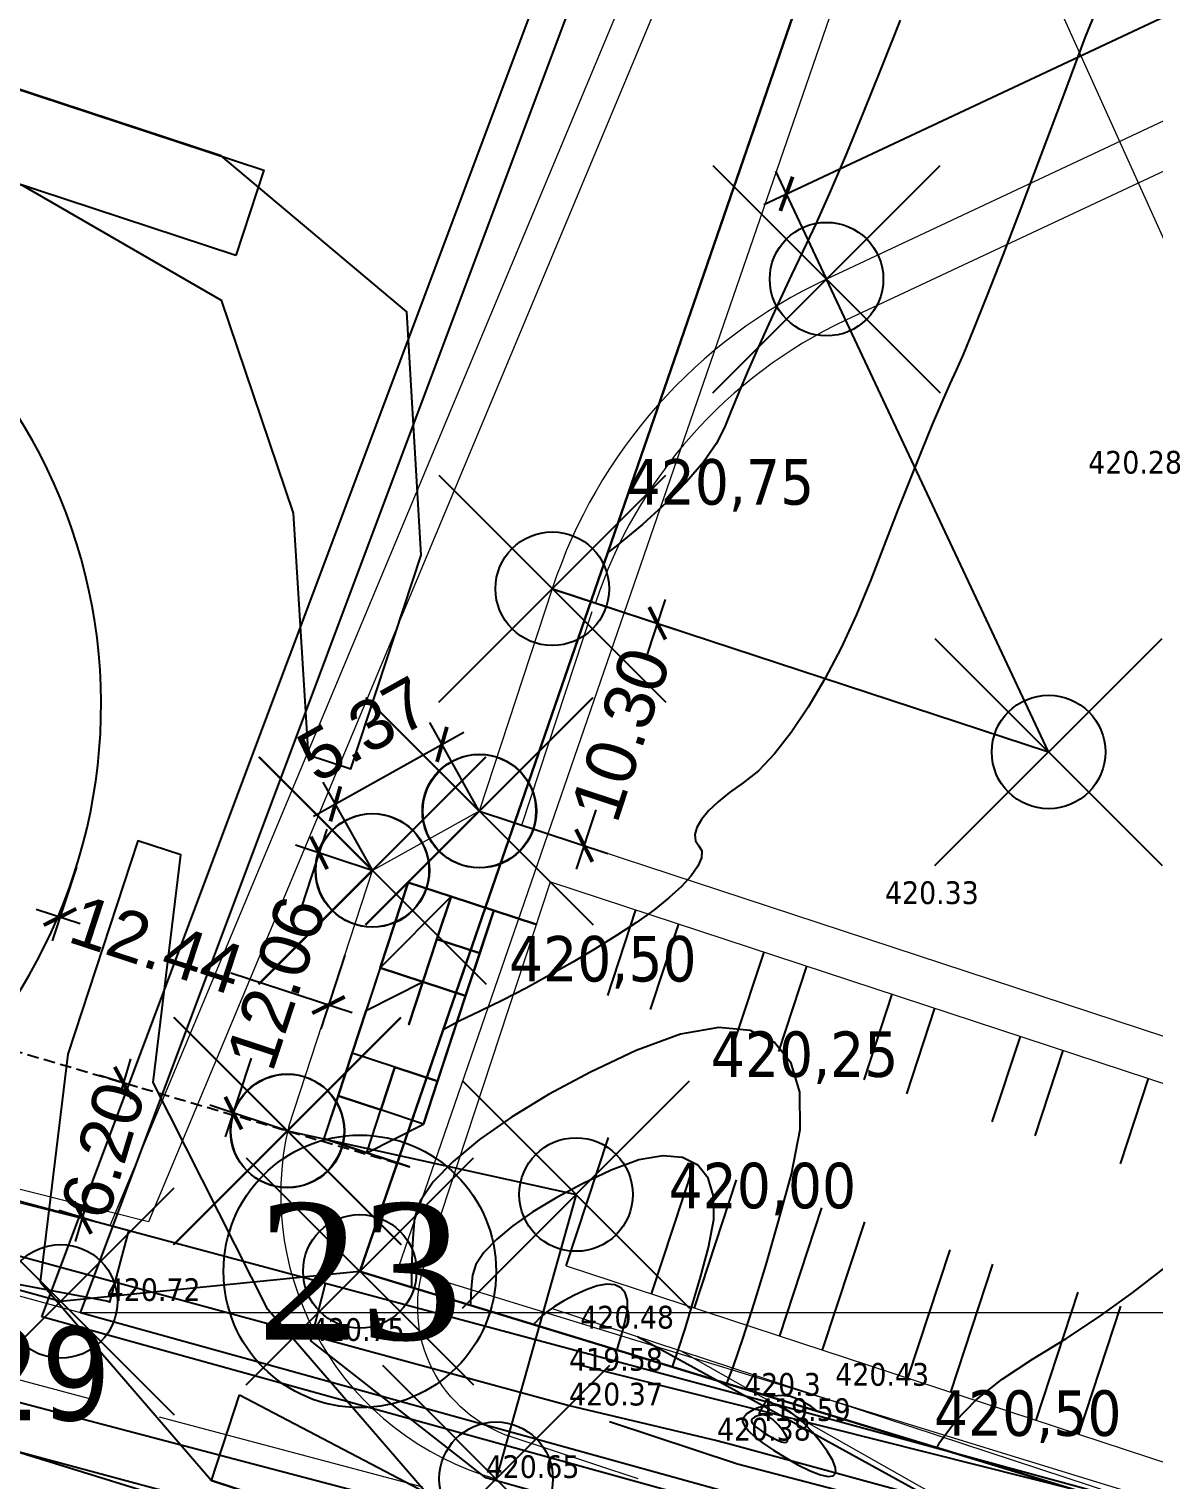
# Model space of a CAD drawing. Header units: metres. Extents: x 2 to 659295185, y -28 to 1124222152.
# Drawn here: x 654520.7 to 654570.3, y 1123222.7 to 1123286.5 of the extents above; entities that cross this region are included whole.
import ezdxf
from ezdxf.enums import TextEntityAlignment as Align

# ---------------------------------------------------------------- set-up
doc = ezdxf.new("R2010")
doc.units = ezdxf.units.M
doc.header["$MEASUREMENT"] = 0
doc.header["$PDMODE"] = 35
doc.header["$PDSIZE"] = 5
doc.linetypes.add('ACAD_ISO02W100', pattern=[15, 12, -3])
doc.linetypes.add('HIDDEN', pattern=[0.375, 0.25, -0.125])
doc.layers.get('0').update_dxf_attribs({"linetype": 'CONTINUOUS'})
doc.layers.add('acera', color=32, linetype='CONTINUOUS', lineweight=20)
for name, color, linetype in [('Acotado', 7, 'CONTINUOUS'), ('Canal de Riego', 5, 'CONTINUOUS'), ('COLUMNA', 9, 'CONTINUOUS'), ('Cota', 3, 'CONTINUOUS'), ('CURVAS', 2, 'CONTINUOUS'), ('CVL_CURV_D', 7, 'CONTINUOUS'), ('CVL_CURV_G', 42, 'CONTINUOUS'), ('Estructura', 1, 'CONTINUOUS'), ('MANZANA', 30, 'CONTINUOUS'), ('Mueble 2', 6, 'CONTINUOUS'), ('PARCELA SL', 1, 'CONTINUOUS'), ('PARED', 7, 'CONTINUOUS'), ('Textura', 8, 'CONTINUOUS'), ('TEXTURA PISO', 251, 'CONTINUOUS'), ('VIA_ACCESO', 7, 'ACAD_ISO02W100'), ('Vialidad', 1, 'CONTINUOUS'), ('Vidrio', 160, 'CONTINUOUS')]:
    doc.layers.add(name, color=color, linetype=linetype)
doc.styles.add('FORMAT', font='swissl.ttf')
doc.styles.get("Standard").update_dxf_attribs({"font": 'tahoma.ttf'})
doc.styles.add('VERT_CUADRO', font='ROMANTIC')
doc.dimstyles.new('1-1000', dxfattribs={"dimtxt": 2.2, "dimasz": 1.13, "dimexe": 1.1, "dimexo": 0.02, "dimgap": 0.022, "dimtad": 0, "dimzin": 1, "dimdsep": 46, "dimtxsty": 'FORMAT', "dimblk": 'ARCHTICK', "dimcen": 0.02, "dimdle": 1.1, "dimazin": 1, "dimtfac": 1, "dimtofl": 0, "dimtmove": 2, "dimatfit": 3, "dimldrblk": 'ARCHTICK', "dimfxl": 1, "dimtolj": 1, "dimtzin": 1, "dimarcsym": 1})

# ---------------------------------------------------------------- blocks, each defined once
blk = doc.blocks.new('VERT_CUADRO')
blk.add_circle((0, 0), 1)
at = {"style": 'VERT_CUADRO'}
blk.add_attdef('PT', text='', height=1, dxfattribs=at).set_placement((0, 0), align=Align.MIDDLE_CENTER)
blk = doc.blocks.new('_ArchTick')
at = {"color": 0, "linetype": 'ByBlock', "const_width": 0.15}
blk.add_lwpolyline([(-0.5, -0.5), (0.5, 0.5)], dxfattribs=at)
blk = doc.blocks.new('*D2439')
at = {"layer": 'Acotado', "color": 0, "lineweight": -2, "transparency": 16777216}
for p, q in [((654601.56, 1123296.995), (654599.338, 1123301.727)), ((654600.801, 1123301.199), (654579.949, 1123291.409)), ((654553.086, 1123278.796), (654573.938, 1123288.586)), ((654555.836, 1123275.527), (654553.614, 1123280.259))]:
    blk.add_line(p, q, dxfattribs=at)
at = {"layer": 'Acotado', "color": 0, "lineweight": -2, "transparency": 16777216, "xscale": 1.13, "yscale": 1.13, "zscale": 1.13}
for p, rotation in [((654599.805, 1123300.732), 25.15097574428369), ((654554.081, 1123279.263), 205.1509757442837)]:
    blk.add_blockref('_ArchTick', p, dxfattribs=dict(at, rotation=rotation))
at = {"layer": 'Acotado', "color": 0, "transparency": 16777216, "insert": (654576.943, 1123289.997), "char_height": 2.2, "attachment_point": 5, "rotation": 25.15098, "style": 'FORMAT'}
blk.add_mtext('\\A1;50.51', dxfattribs=at)
blk = doc.blocks.new('*D2448')
at = {"layer": 'Acotado', "color": 0, "lineweight": -2, "transparency": 16777216}
for p, q in [((654533.848, 1123251.293), (654532.71, 1123247.832)), ((654535.843, 1123249.479), (654532.46, 1123250.592)), ((654529.391, 1123237.745), (654530.529, 1123241.206)), ((654532.102, 1123238.011), (654528.69, 1123239.134))]:
    blk.add_line(p, q, dxfattribs=at)
at = {"layer": 'Acotado', "color": 0, "lineweight": -2, "transparency": 16777216, "xscale": 1.13, "yscale": 1.13, "zscale": 1.13}
for p, rotation in [((654533.505, 1123250.248), 71.78755278314418), ((654529.734, 1123238.79), 251.7875527831442)]:
    blk.add_blockref('_ArchTick', p, dxfattribs=dict(at, rotation=rotation))
at = {"layer": 'Acotado', "color": 0, "transparency": 16777216, "insert": (654531.62, 1123244.519), "char_height": 2.2, "attachment_point": 5, "rotation": 71.78755, "style": 'FORMAT'}
blk.add_mtext('\\A1;12.06', dxfattribs=at)
blk = doc.blocks.new('*D2449')
at = {"layer": 'Acotado', "color": 0, "lineweight": -2, "transparency": 16777216}
for p, q in [((654533.264, 1123251.87), (654539.874, 1123255.561)), ((654540.542, 1123252.109), (654538.377, 1123255.985)), ((654535.852, 1123249.49), (654533.688, 1123253.367))]:
    blk.add_line(p, q, dxfattribs=at)
at = {"layer": 'Acotado', "color": 0, "lineweight": -2, "transparency": 16777216, "xscale": 1.13, "yscale": 1.13, "zscale": 1.13}
for p, rotation in [((654538.914, 1123255.024), 29.17733980897998), ((654534.224, 1123252.406), 209.17733980898)]:
    blk.add_blockref('_ArchTick', p, dxfattribs=dict(at, rotation=rotation))
at = {"layer": 'Acotado', "color": 0, "transparency": 16777216, "insert": (654535.465, 1123255.692), "char_height": 2.2, "attachment_point": 5, "rotation": 29.17734, "style": 'FORMAT'}
blk.add_mtext('\\A1;5.37', dxfattribs=at)
blk = doc.blocks.new('*D2450')
at = {"layer": 'Acotado', "color": 0, "lineweight": -2, "transparency": 16777216}
for p, q in [((654543.79, 1123261.871), (654549.441, 1123260.012)), ((654548.74, 1123261.401), (654547.877, 1123258.776)), ((654540.57, 1123252.085), (654546.221, 1123250.226)), ((654544.833, 1123249.525), (654545.696, 1123252.15))]:
    blk.add_line(p, q, dxfattribs=at)
at = {"layer": 'Acotado', "color": 0, "lineweight": -2, "transparency": 16777216, "xscale": 1.13, "yscale": 1.13, "zscale": 1.13}
for p, rotation in [((654548.396, 1123260.356), 71.78755278651579), ((654545.176, 1123250.569), 251.7875527865158)]:
    blk.add_blockref('_ArchTick', p, dxfattribs=dict(at, rotation=rotation))
at = {"layer": 'Acotado', "color": 0, "transparency": 16777216, "insert": (654546.786, 1123255.463), "char_height": 2.2, "attachment_point": 5, "rotation": 71.78755, "style": 'FORMAT'}
blk.add_mtext('\\A1;10.30', dxfattribs=at)
blk = doc.blocks.new('*D2451')
at = {"layer": 'Acotado', "color": 0, "lineweight": -2, "transparency": 16777216}
for p, q in [((654522.821, 1123249.624), (654521.757, 1123246.38)), ((654521.055, 1123247.768), (654522.994, 1123247.132)), ((654534.641, 1123245.748), (654533.577, 1123242.504)), ((654534.965, 1123243.207), (654529.623, 1123244.958))]:
    blk.add_line(p, q, dxfattribs=at)
at = {"layer": 'Acotado', "color": 0, "lineweight": -2, "transparency": 16777216, "xscale": 1.13, "yscale": 1.13, "zscale": 1.13}
for p, rotation in [((654522.1, 1123247.425), 161.8441797089069), ((654533.92, 1123243.549), 341.8441797089069)]:
    blk.add_blockref('_ArchTick', p, dxfattribs=dict(at, rotation=rotation))
at = {"layer": 'Acotado', "color": 0, "transparency": 16777216, "insert": (654526.36, 1123246.203), "char_height": 2.2, "attachment_point": 5, "rotation": 341.84418, "style": 'FORMAT'}
blk.add_mtext('\\A1;12.44', dxfattribs=at)
blk = doc.blocks.new('*D2435')
at = {"layer": 'Acotado', "color": 0, "lineweight": -2, "transparency": 16777216}
for p, q in [((654525.205, 1123241.174), (654524.788, 1123239.79)), ((654525.517, 1123239.931), (654523.834, 1123240.439)), ((654523.726, 1123233.995), (654522.043, 1123234.503)), ((654522.778, 1123233.132), (654523.196, 1123234.516))]:
    blk.add_line(p, q, dxfattribs=at)
at = {"layer": 'Acotado', "color": 0, "lineweight": -2, "transparency": 16777216, "xscale": 1.13, "yscale": 1.13, "zscale": 1.13}
for p, rotation in [((654524.888, 1123240.121), 73.2071300152406), ((654523.096, 1123234.185), 253.2071300152406)]:
    blk.add_blockref('_ArchTick', p, dxfattribs=dict(at, rotation=rotation))
at = {"layer": 'Acotado', "color": 0, "transparency": 16777216, "insert": (654523.992, 1123237.153), "char_height": 2.2, "attachment_point": 5, "rotation": 73.20713, "style": 'FORMAT'}
blk.add_mtext('\\A1;6.20', dxfattribs=at)

msp = doc.modelspace()

# ---------------------------------------------------------------- linework, layer by layer
at = {"lineweight": 30}
msp.add_lwpolyline([(654948.3512, 1123120.8818), (654737.653, 1123175.6708), (654613.3796, 1123207.9862), (654535.2993, 1123231.8219), (654565.2977, 1123318.8224), (654606.2977, 1123418.8224), (654522.2977, 1123456.8224), (654623.2977, 1123646.8224), (654713.6038, 1123837.3245)], dxfattribs=at)
msp.add_lwpolyline([(654948.3512, 1123120.8818), (654737.653, 1123175.6708), (654613.3796, 1123207.9862), (654535.2993, 1123231.8219), (654565.2977, 1123318.8224), (654606.2977, 1123418.8224), (654522.2977, 1123456.8224), (654623.2977, 1123646.8224), (654713.6038, 1123837.3245)], dxfattribs=at)
msp.add_lwpolyline([(654948.3512, 1123120.8818), (654737.653, 1123175.6708), (654613.3796, 1123207.9862), (654535.2993, 1123231.8219), (654565.2977, 1123318.8224), (654606.2977, 1123418.8224), (654522.2977, 1123456.8224), (654623.2977, 1123646.8224), (654713.6038, 1123837.3245)], dxfattribs=at)
at = {"flags": 128}
for points in [[(654536.196, 1123245.1879), (654536.8148, 1123247.0684), (654537.4335, 1123248.9489)], [(654541.1945, 1123247.7114), (654539.314, 1123248.3302), (654537.4335, 1123248.9489)], [(654541.1945, 1123247.7114), (654539.314, 1123248.3302), (654537.4335, 1123248.9489)], [(654541.1945, 1123247.7114), (654543.075, 1123247.0927), (654541.1945, 1123247.7114), (654540.5758, 1123245.8309), (654539.957, 1123243.9504)], [(654546.2173, 1123243.9748), (654547.4547, 1123247.7358)], [(654548.0978, 1123243.356), (654549.3352, 1123247.117)], [(654551.8588, 1123242.1186), (654553.0962, 1123245.8796)], [(654553.7393, 1123241.4998), (654554.9767, 1123245.2608)], [(654557.5003, 1123240.2624), (654558.7377, 1123244.0234)], [(654559.3808, 1123239.6436), (654560.6182, 1123243.4046)], [(654563.1418, 1123238.4062), (654564.3792, 1123242.1672)], [(654565.0223, 1123237.7875), (654566.2597, 1123241.5485)], [(654568.7833, 1123236.55), (654570.0207, 1123240.311)], [(654538.1009, 1123238.3089), (654536.2204, 1123238.9277)], [(654535.6016, 1123237.0472), (654537.4821, 1123236.4284), (654535.6016, 1123237.0472), (654533.7211, 1123237.6659)], [(654544.3854, 1123232.073), (654546.2416, 1123237.7145)], [(654548.1464, 1123230.8356), (654550.0026, 1123236.4771)], [(654550.0269, 1123230.2168), (654551.8831, 1123235.8583)], [(654553.7879, 1123228.9794), (654555.6441, 1123234.6209)], [(654555.6684, 1123228.3607), (654557.5246, 1123234.0022)], [(654559.4294, 1123227.1232), (654561.2856, 1123232.7647)], [(654561.3099, 1123226.5045), (654563.1661, 1123232.146)], [(654565.0709, 1123225.267), (654566.9271, 1123230.9085)], [(654566.9514, 1123224.6483), (654568.8076, 1123230.2898)]]:
    msp.add_lwpolyline(points, dxfattribs=at)
at = {"layer": 'acera'}
for p, q in [((654607.8861, 1123297.7338), (654556.6941, 1123273.6982)), ((654601.5681, 1123296.9769), (654555.8441, 1123275.5086)), ((654543.7714, 1123261.8776), (654540.5515, 1123252.0912)), ((654540.5515, 1123252.0912), (654535.862, 1123249.4728)), ((654532.1677, 1123238.207), (654535.862, 1123249.4728))]:
    msp.add_line(p, q, dxfattribs=at)
at = {"layer": 'acera', "flags": 128}
for points in [[(654542.432, 1123251.4724), (654545.5256, 1123260.8749)], [(654542.432, 1123251.4724), (654583.8029, 1123237.8604)], [(654543.6937, 1123248.9732), (654583.1842, 1123235.9799)], [(654544.3854, 1123232.073), (654578.2344, 1123220.9359)], [(654543.7667, 1123230.1925), (654577.6157, 1123219.0554)], [(654549.4082, 1123228.3363), (654575.7595, 1123213.4139)]]:
    msp.add_lwpolyline(points, dxfattribs=at)
msp.add_lwpolyline([(654547.552, 1123222.6948), (654541.9684, 1123224.532, -0.4142136), (654538.1442, 1123232.1066), (654543.6937, 1123248.9732)], format="xyb", dxfattribs=at)
at = {"layer": 'acera'}
for centre, radius, start, end in [((654565.6192, 1123254.6892), 23, 115.150976, 161.787553), ((654565.6192, 1123254.6892), 21, 115.150976, 161.787553), ((654544.8165, 1123235.2059), 13, 166.652287, 254.294811)]:
    msp.add_arc(centre, radius, start, end, dxfattribs=at)
at = {"layer": 'Acotado'}
for p, q in [((654522.1279, 1123230.5025), (654347.6777, 1123277.8224)), ((654565.6192, 1123254.6892), (654555.8441, 1123275.5086)), ((654543.7714, 1123261.8776), (654565.6192, 1123254.6892)), ((654532.1214, 1123238.0047), (654544.8165, 1123235.2059)), ((654544.8165, 1123235.2059), (654541.2976, 1123222.6912)), ((654535.2993, 1123231.8218), (654522.1275, 1123230.5022))]:
    msp.add_line(p, q, dxfattribs=at)
at = {"layer": 'Acotado', "flags": 128}
for points in [[(654537.4335, 1123248.9489), (654536.196, 1123245.1879)], [(654536.196, 1123245.1879), (654533.7211, 1123237.6659)]]:
    msp.add_lwpolyline(points, dxfattribs=at)
at = {"layer": 'Acotado', "color": 5}
for p in [(654540.5705, 1123252.0849), (654535.843, 1123249.479), (654532.1024, 1123238.011), (654535.2993, 1123231.8219)]:
    msp.add_point(p, dxfattribs=at)
at = {"layer": 'Acotado'}
msp.add_point((654522.1277, 1123230.5024), dxfattribs=at)
at = {"layer": 'Canal de Riego'}
for points in [[(654883.8617, 1123140.0604), (654870.9097, 1123142.3094), (654673.6907, 1123193.1974), (654552.2127, 1123226.3464), (654513.9147, 1123236.6114)], [(654506.8517, 1123236.1594), (654544.5127, 1123225.9184), (654551.0207, 1123224.3754), (654551.6351, 1123224.2107), (654673.1231, 1123191.059), (654870.4433, 1123140.1448), (654883.4832, 1123137.8806)], [(654884.3205, 1123136.8988), (654870.5383, 1123139.3494), (654674.8441, 1123191.2331), (654551.9317, 1123223.3379), (654546.2902, 1123225.1941)]]:
    msp.add_lwpolyline(points, dxfattribs=at)
at = {"layer": 'Canal de Riego', "flags": 128}
msp.add_lwpolyline([(654545.0284, 1123227.6933), (654625.9511, 1123207.32)], dxfattribs=at)
at = {"layer": 'COLUMNA'}
msp.add_lwpolyline([(654538.1009, 1123238.3089), (654536.2204, 1123238.9277)], dxfattribs=at)
at = {"layer": 'CURVAS', "lineweight": 0}
for points in [[(654523, 1123230), (654349, 1123277), (654543, 1123924), (654601, 1123889), (654601, 1123826), (654687, 1123450), (654509, 1123414), (654592, 1123230), (654523, 1123230)], [(654950, 1123121), (654739, 1123175), (654615, 1123208), (654537, 1123232), (654567, 1123319), (654608, 1123419), (654524, 1123457), (654625, 1123647), (654715, 1123837)], [(654950, 1123121), (654739, 1123175), (654615, 1123208), (654537, 1123232), (654567, 1123319), (654608, 1123419), (654524, 1123457), (654625, 1123647), (654715, 1123837)]]:
    msp.add_lwpolyline(points, dxfattribs=at)
at = {"layer": 'CVL_CURV_D', "color": 7, "linetype": 'Continuous'}
for points, elevation in [([(654559.079, 1123286.9107), (654558.2673, 1123284.8444), (654557.4751, 1123282.8762), (654556.7182, 1123281.045), (654556.0124, 1123279.3896), (654555.3737, 1123277.9489), (654554.8178, 1123276.7617), (654554.3071, 1123275.6992), (654553.7998, 1123274.6204), (654553.3053, 1123273.5463), (654552.8327, 1123272.4979), (654552.3916, 1123271.4961), (654551.9912, 1123270.562), (654551.641, 1123269.7165), (654551.3501, 1123268.9805), (654550.9863, 1123268.2577), (654550.424, 1123267.4502), (654549.6832, 1123266.5771), (654548.7835, 1123265.6577), (654547.7449, 1123264.7108), (654546.5872, 1123263.7557), (654546.2135, 1123263.4751)], 420.75), ([(654551.4546, 1123226.8902), (654551.7472, 1123227.6499), (654552.1817, 1123228.9032), (654552.6642, 1123230.4029), (654553.1855, 1123232.1208), (654553.736, 1123234.0286), (654554.3065, 1123236.0984), (654554.6832, 1123238.0743), (654554.671, 1123239.7097), (654554.2883, 1123240.99), (654553.5536, 1123241.9003), (654552.4853, 1123242.4261), (654551.1019, 1123242.5526), (654549.4218, 1123242.2651), (654547.4634, 1123241.549), (654545.4504, 1123240.5921), (654543.6117, 1123239.6055), (654541.9735, 1123238.6088), (654540.5621, 1123237.6221), (654539.4038, 1123236.6653), (654538.525, 1123235.7581), (654537.9518, 1123234.9205), (654537.7106, 1123234.1725), (654537.6522, 1123233.4772), (654537.61, 1123232.7932), (654537.5841, 1123232.1328), (654537.5745, 1123231.5081), (654537.5789, 1123231.126)], 420.25), ([(654546.6225, 1123228.3653), (654546.7028, 1123228.6302), (654546.8419, 1123229.1121), (654546.986, 1123229.635), (654547.0812, 1123230.1341), (654547.0781, 1123230.5473), (654546.9814, 1123230.8707), (654546.7958, 1123231.1006), (654546.526, 1123231.2335), (654546.1765, 1123231.2654), (654545.7521, 1123231.1928), (654545.2574, 1123231.0119), (654544.7488, 1123230.7702), (654544.2843, 1123230.5209), (654543.8705, 1123230.2692), (654543.514, 1123230.0199), (654543.2214, 1123229.7782), (654542.9994, 1123229.549), (654542.9554, 1123229.4847)], 419.75), ([(654555.4133, 1123225.6817), (654555.1621, 1123225.8721), (654554.6869, 1123226.1503), (654554.2512, 1123226.3158), (654553.8656, 1123226.3598), (654553.514, 1123226.3245), (654553.3875, 1123226.3001)], 420.25), ([(654553.4785, 1123224.4903), (654553.6909, 1123224.3837), (654553.8631, 1123224.3171), (654553.9939, 1123224.2899), (654554.0819, 1123224.3014), (654554.1257, 1123224.351), (654554.124, 1123224.438), (654554.0755, 1123224.5619), (654553.9787, 1123224.7221), (654553.855, 1123224.8925), (654553.7281, 1123225.0465), (654553.6007, 1123225.1819), (654553.4751, 1123225.2965), (654553.354, 1123225.3882), (654553.2399, 1123225.4551), (654553.1353, 1123225.4948), (654553.0427, 1123225.5054), (654552.9583, 1123225.4969), (654552.8774, 1123225.4813), (654552.8015, 1123225.4592), (654552.7318, 1123225.4313), (654552.6697, 1123225.3981), (654552.6165, 1123225.3604), (654552.5737, 1123225.3187), (654552.5425, 1123225.2736), (654552.5383, 1123225.2181), (654552.5737, 1123225.1463), (654552.6463, 1123225.0603), (654552.7536, 1123224.9621), (654552.8929, 1123224.8539), (654553.0619, 1123224.7378), (654553.2579, 1123224.6159), (654553.4785, 1123224.4903)], 419.75)]:
    msp.add_lwpolyline(points, dxfattribs=dict(at, elevation=elevation))
at = {"layer": 'CVL_CURV_G', "color": 42, "linetype": 'Continuous'}
for points, elevation in [([(654568.3263, 1123288.8564), (654567.2294, 1123286.1816), (654566.2295, 1123283.4877), (654565.2818, 1123280.9599), (654564.4015, 1123278.6376), (654563.604, 1123276.5606), (654562.9047, 1123274.7683), (654562.3188, 1123273.3004), (654561.8616, 1123272.1964), (654561.5484, 1123271.496), (654561.2713, 1123270.8979), (654560.9189, 1123270.0913), (654560.5012, 1123269.1011), (654560.0285, 1123267.9521), (654559.5108, 1123266.6693), (654558.9582, 1123265.2774), (654558.381, 1123263.8014), (654557.7892, 1123262.2661), (654557.1626, 1123260.7363), (654556.4845, 1123259.2762), (654555.7699, 1123257.9098), (654555.034, 1123256.6614), (654554.2918, 1123255.5549), (654553.5585, 1123254.6145), (654552.8493, 1123253.8642), (654552.1791, 1123253.3282), (654551.5777, 1123252.908), (654551.0678, 1123252.4941), (654550.6548, 1123252.0941), (654550.3439, 1123251.7153), (654550.1404, 1123251.3652), (654550.0495, 1123251.0513), (654550.0766, 1123250.781), (654550.2268, 1123250.5617), (654550.3619, 1123250.331), (654550.3452, 1123250.0272), (654550.184, 1123249.6595), (654549.8858, 1123249.2369), (654549.4581, 1123248.7686), (654548.9081, 1123248.2638), (654548.2435, 1123247.7315), (654547.4715, 1123247.1808), (654546.6047, 1123246.612), (654545.6648, 1123246.0272), (654544.6727, 1123245.438), (654543.6495, 1123244.8563), (654542.6162, 1123244.2936), (654541.5939, 1123243.7617), (654540.6036, 1123243.2723), (654539.6663, 1123242.8371), (654538.9684, 1123242.463)], 420.5), ([(654549.0593, 1123227.6214), (654549.3155, 1123228.3603), (654549.6177, 1123229.2995), (654549.9442, 1123230.3755), (654550.289, 1123231.5704), (654550.6463, 1123232.8667), (654550.8822, 1123234.1042), (654550.8746, 1123235.1285), (654550.6349, 1123235.9303), (654550.1747, 1123236.5005), (654549.5057, 1123236.8298), (654548.6392, 1123236.909), (654547.5869, 1123236.729), (654546.3604, 1123236.2805), (654545.0996, 1123235.6812), (654543.948, 1123235.0632), (654542.922, 1123234.439), (654542.038, 1123233.821), (654541.3126, 1123233.2217), (654540.7622, 1123232.6536), (654540.4032, 1123232.129), (654540.2521, 1123231.6605), (654540.2155, 1123231.225), (654540.1891, 1123230.7967), (654540.1729, 1123230.383), (654540.1721, 1123230.3344)], 420), ([(654560.716, 1123224.0629), (654560.8294, 1123224.2962), (654561.5186, 1123225.2342), (654562.4376, 1123226.1693), (654563.5746, 1123227.0826), (654564.918, 1123227.9551), (654566.3787, 1123228.8529), (654567.8559, 1123229.8399), (654569.3214, 1123230.8935), (654570.7466, 1123231.9909)], 420.5), ([(654554.5794, 1123223.3113), (654555.1278, 1123223.0361), (654555.5727, 1123222.8642), (654555.9104, 1123222.7939), (654556.1376, 1123222.8235), (654556.2508, 1123222.9516), (654556.2464, 1123223.1764), (654556.121, 1123223.4964), (654555.8711, 1123223.9099), (654555.5516, 1123224.3501), (654555.224, 1123224.7477), (654554.8949, 1123225.0972), (654554.5707, 1123225.3932), (654554.2581, 1123225.6302), (654553.9634, 1123225.8027), (654553.6933, 1123225.9053), (654553.4541, 1123225.9326), (654553.2361, 1123225.9107), (654553.0273, 1123225.8704), (654552.8312, 1123225.8134), (654552.6512, 1123225.7413), (654552.4909, 1123225.6557), (654552.3536, 1123225.5582), (654552.243, 1123225.4505), (654552.1624, 1123225.334), (654552.1515, 1123225.1909), (654552.243, 1123225.0055), (654552.4305, 1123224.7833), (654552.7074, 1123224.5297), (654553.0673, 1123224.2503), (654553.5036, 1123223.9505), (654554.0098, 1123223.6356), (654554.5794, 1123223.3113)], 420)]:
    msp.add_lwpolyline(points, dxfattribs=dict(at, elevation=elevation))
at = {"layer": 'Estructura', "linetype": 'HIDDEN', "ltscale": 2, "flags": 128}
for points in [[(654565.2977, 1123318.8224), (654535.2993, 1123231.8219)], [(654358.7735, 1123288.9756), (654537.4821, 1123236.4284)]]:
    msp.add_lwpolyline(points, dxfattribs=at)
at = {"layer": 'MANZANA', "lineweight": -3}
msp.add_line((656566, 1122688), (653627, 1123461), dxfattribs=at)
for points in [[(654685.2977, 1123825.8224), (654754.2977, 1123791.8224), (654674.2977, 1123593.8224), (654878.2977, 1123382.8224), (654759.2977, 1123163.8224), (654521.2977, 1123229.8224), (654590.2977, 1123413.8224), (654507.2977, 1123449.8224), (654685.2977, 1123825.8224)], [(654687, 1123826), (654756, 1123792), (654676, 1123594), (654880, 1123383), (654761, 1123164), (654523, 1123230), (654592, 1123414), (654509, 1123450), (654687, 1123826)]]:
    msp.add_lwpolyline(points, dxfattribs=at)
at = {"layer": 'Mueble 2', "flags": 128}
for points in [[(654537.4335, 1123248.9489), (654536.196, 1123245.1879)], [(654536.196, 1123245.1879), (654537.4335, 1123248.9489)], [(654537.4335, 1123248.9489), (654536.196, 1123245.1879)], [(654536.196, 1123245.1879), (654539.314, 1123248.3302)], [(654539.314, 1123248.3302), (654538.6953, 1123246.4497)], [(654535.5773, 1123243.3074), (654534.3399, 1123239.5464)], [(654535.5773, 1123243.3074), (654534.9586, 1123241.4269)], [(654534.9586, 1123241.4269), (654535.5773, 1123243.3074)], [(654534.9586, 1123241.4269), (654535.5773, 1123243.3074)], [(654536.8391, 1123240.8082), (654536.2204, 1123238.9277)], [(654534.3399, 1123239.5464), (654533.7211, 1123237.6659)], [(654534.3399, 1123239.5464), (654533.7211, 1123237.6659)], [(654534.3399, 1123239.5464), (654536.2204, 1123238.9277)], [(654535.6016, 1123237.0472), (654536.2204, 1123238.9277)], [(654535.6016, 1123237.0472), (654538.1009, 1123238.3089)], [(654533.7211, 1123237.6659), (654535.6016, 1123237.0472)], [(654533.7211, 1123237.6659), (654535.6016, 1123237.0472)]]:
    msp.add_lwpolyline(points, dxfattribs=at)
at = {"layer": 'PARCELA SL', "lineweight": 0}
for points in [[(654555, 1123915), (654592, 1123894), (654652, 1123876), (654701, 1123834), (654521, 1123452), (654602, 1123416), (654526, 1123234), (654351, 1123278), (654555, 1123915)], [(654553.2977, 1123914.8224), (654590.2977, 1123893.8224), (654650.2977, 1123875.8224), (654699.2977, 1123833.8224), (654519.2977, 1123451.8224), (654600.2977, 1123415.8224), (654524.2977, 1123233.8224), (654349.2977, 1123277.8224), (654553.2977, 1123914.8224)]]:
    msp.add_lwpolyline(points, dxfattribs=at)
at = {"layer": 'PARED', "flags": 128}
for points in [[(654539.314, 1123248.3302), (654537.4335, 1123248.9489)], [(654537.4335, 1123248.9489), (654539.314, 1123248.3302)], [(654538.6953, 1123246.4497), (654539.314, 1123248.3302)], [(654538.6953, 1123246.4497), (654539.314, 1123248.3302)], [(654541.1945, 1123247.7114), (654539.314, 1123248.3302)], [(654541.1945, 1123247.7114), (654539.314, 1123248.3302)], [(654539.957, 1123243.9504), (654541.1945, 1123247.7114)], [(654540.5758, 1123245.8309), (654541.1945, 1123247.7114)], [(654540.5758, 1123245.8309), (654541.1945, 1123247.7114)], [(654540.5758, 1123245.8309), (654539.957, 1123243.9504)], [(654539.957, 1123243.9504), (654536.196, 1123245.1879)], [(654536.196, 1123245.1879), (654539.957, 1123243.9504)], [(654538.1009, 1123238.3089), (654539.957, 1123243.9504)], [(654539.957, 1123243.9504), (654538.7196, 1123240.1894)], [(654534.9586, 1123241.4269), (654534.3399, 1123239.5464)], [(654534.3399, 1123239.5464), (654534.9586, 1123241.4269)], [(654534.9586, 1123241.4269), (654534.3399, 1123239.5464)], [(654536.8391, 1123240.8082), (654534.9586, 1123241.4269)], [(654538.7196, 1123240.1894), (654534.9586, 1123241.4269)], [(654536.2204, 1123238.9277), (654536.8391, 1123240.8082)], [(654538.7196, 1123240.1894), (654538.1009, 1123238.3089)], [(654538.1009, 1123238.3089), (654538.7196, 1123240.1894)], [(654538.7196, 1123240.1894), (654538.1009, 1123238.3089)], [(654538.7196, 1123240.1894), (654538.1009, 1123238.3089)], [(654536.2204, 1123238.9277), (654534.3399, 1123239.5464)], [(654536.2204, 1123238.9277), (654534.3399, 1123239.5464)]]:
    msp.add_lwpolyline(points, dxfattribs=at)
at = {"layer": 'PARED'}
msp.add_arc((654499.9728, 1123256.7633), 23.9379, 318.325814, 66.051938, dxfattribs=at)
for p in [(654555.8441, 1123275.5086), (654543.7714, 1123261.8776), (654565.6192, 1123254.6892), (654540.5515, 1123252.0912), (654535.8626, 1123249.4746), (654532.1214, 1123238.0047), (654544.8165, 1123235.2059), (654541.2976, 1123222.6912)]:
    msp.add_point(p, dxfattribs=at)
at = {"layer": 'Textura'}
for points in [[(654520.4399, 1123279.6439), (654529.1955, 1123274.5842), (654532.3621, 1123265.206), (654533.0295, 1123254.5661), (654534.91, 1123253.9474), (654538.0036, 1123263.3499), (654537.3644, 1123274.0753), (654529.1993, 1123280.9299), (654516.0359, 1123285.261), (654514.7984, 1123281.5)], [(654521.225, 1123231.3571), (654528.7713, 1123222.6219), (654541.9348, 1123218.2908), (654542.5535, 1123220.1713), (654538.7925, 1123221.4088), (654531.2462, 1123230.1439), (654526.1991, 1123240.1408), (654527.4123, 1123250.162), (654525.5318, 1123250.7808), (654522.4381, 1123241.3783)]]:
    msp.add_lwpolyline(points, close=True, dxfattribs=at)
at = {"layer": 'Textura', "flags": 128}
for points in [[(654540.5758, 1123245.8309), (654538.6953, 1123246.4497)], [(654536.196, 1123245.1879), (654535.5773, 1123243.3074)]]:
    msp.add_lwpolyline(points, dxfattribs=at)
at = {"layer": 'TEXTURA PISO', "flags": 128}
for points in [[(654529.8424, 1123276.5502), (654518.5594, 1123280.2626), (654519.7969, 1123284.0236), (654531.0798, 1123280.3112)], [(654538.6953, 1123246.4497), (654539.314, 1123248.3302), (654538.6953, 1123246.4497), (654539.314, 1123248.3302)], [(654539.314, 1123248.3302), (654538.6953, 1123246.4497), (654539.314, 1123248.3302), (654538.6953, 1123246.4497), (654539.314, 1123248.3302), (654538.6953, 1123246.4497), (654539.314, 1123248.3302), (654538.6953, 1123246.4497), (654539.314, 1123248.3302), (654538.6953, 1123246.4497)], [(654539.314, 1123248.3302), (654538.6953, 1123246.4497), (654539.314, 1123248.3302), (654538.6953, 1123246.4497)], [(654539.314, 1123248.3302), (654538.6953, 1123246.4497), (654539.314, 1123248.3302), (654538.6953, 1123246.4497), (654539.314, 1123248.3302), (654538.6953, 1123246.4497), (654539.314, 1123248.3302), (654538.6953, 1123246.4497), (654539.314, 1123248.3302), (654538.6953, 1123246.4497), (654539.314, 1123248.3302), (654538.6953, 1123246.4497)], [(654539.314, 1123248.3302), (654538.6953, 1123246.4497), (654539.314, 1123248.3302), (654538.6953, 1123246.4497), (654539.314, 1123248.3302), (654538.6953, 1123246.4497), (654539.314, 1123248.3302), (654538.6953, 1123246.4497)], [(654539.314, 1123248.3302), (654538.6953, 1123246.4497), (654539.314, 1123248.3302)], [(654539.314, 1123248.3302), (654538.6953, 1123246.4497), (654539.314, 1123248.3302), (654538.6953, 1123246.4497), (654539.314, 1123248.3302), (654538.6953, 1123246.4497), (654539.314, 1123248.3302), (654538.6953, 1123246.4497), (654539.314, 1123248.3302), (654538.6953, 1123246.4497)], [(654538.6953, 1123246.4497), (654539.314, 1123248.3302), (654538.6953, 1123246.4497), (654539.314, 1123248.3302), (654538.6953, 1123246.4497), (654539.314, 1123248.3302), (654538.6953, 1123246.4497), (654539.314, 1123248.3302)], [(654539.314, 1123248.3302), (654538.6953, 1123246.4497), (654539.314, 1123248.3302), (654538.6953, 1123246.4497), (654539.314, 1123248.3302), (654538.6953, 1123246.4497), (654539.314, 1123248.3302), (654538.6953, 1123246.4497), (654539.314, 1123248.3302), (654538.6953, 1123246.4497), (654539.314, 1123248.3302), (654538.6953, 1123246.4497), (654539.314, 1123248.3302), (654538.6953, 1123246.4497), (654539.314, 1123248.3302), (654538.6953, 1123246.4497)], [(654538.6953, 1123246.4497), (654539.314, 1123248.3302), (654538.6953, 1123246.4497), (654539.314, 1123248.3302), (654538.6953, 1123246.4497), (654539.314, 1123248.3302), (654538.6953, 1123246.4497), (654539.314, 1123248.3302), (654538.6953, 1123246.4497)], [(654539.314, 1123248.3302), (654538.6953, 1123246.4497), (654539.314, 1123248.3302), (654538.6953, 1123246.4497), (654539.314, 1123248.3302), (654538.6953, 1123246.4497), (654539.314, 1123248.3302), (654538.6953, 1123246.4497)], [(654539.314, 1123248.3302), (654538.6953, 1123246.4497), (654539.314, 1123248.3302), (654538.6953, 1123246.4497)], [(654539.314, 1123248.3302), (654538.6953, 1123246.4497), (654539.314, 1123248.3302), (654538.6953, 1123246.4497)], [(654539.314, 1123248.3302), (654538.6953, 1123246.4497), (654539.314, 1123248.3302), (654538.6953, 1123246.4497), (654539.314, 1123248.3302), (654538.6953, 1123246.4497), (654539.314, 1123248.3302), (654538.6953, 1123246.4497)], [(654538.6953, 1123246.4497), (654539.314, 1123248.3302)], [(654541.1945, 1123247.7114), (654540.5758, 1123245.8309)], [(654538.0765, 1123244.5692), (654538.6953, 1123246.4497), (654538.0765, 1123244.5692), (654538.6953, 1123246.4497), (654538.0765, 1123244.5692), (654538.6953, 1123246.4497)], [(654538.6953, 1123246.4497), (654538.0765, 1123244.5692), (654538.6953, 1123246.4497), (654538.0765, 1123244.5692), (654538.6953, 1123246.4497)], [(654538.6953, 1123246.4497), (654538.0765, 1123244.5692)], [(654538.6953, 1123246.4497), (654538.0765, 1123244.5692), (654538.6953, 1123246.4497), (654538.0765, 1123244.5692), (654538.6953, 1123246.4497), (654538.0765, 1123244.5692), (654538.6953, 1123246.4497)], [(654538.0765, 1123244.5692), (654538.6953, 1123246.4497)], [(654540.5758, 1123245.8309), (654538.6953, 1123246.4497), (654540.5758, 1123245.8309)], [(654536.196, 1123245.1879), (654538.0765, 1123244.5692)], [(654537.4578, 1123242.6887), (654538.0765, 1123244.5692), (654537.4578, 1123242.6887)], [(654538.0765, 1123244.5692), (654539.957, 1123243.9504)], [(654536.2204, 1123238.9277), (654536.8391, 1123240.8082)], [(654536.2204, 1123238.9277), (654534.3399, 1123239.5464), (654536.2204, 1123238.9277)], [(654534.3399, 1123239.5464), (654536.2204, 1123238.9277)], [(654530.0088, 1123226.3829), (654540.673, 1123220.79), (654540.0543, 1123218.9095), (654528.7713, 1123222.6219)]]:
    msp.add_lwpolyline(points, close=True, dxfattribs=at)
for points in [[(654539.314, 1123248.3302), (654541.1945, 1123247.7114), (654539.314, 1123248.3302), (654538.6953, 1123246.4497)], [(654538.0765, 1123244.5692), (654538.6953, 1123246.4497)], [(654540.5758, 1123245.8309), (654538.6953, 1123246.4497), (654538.0765, 1123244.5692)], [(654537.4578, 1123242.6887), (654538.0765, 1123244.5692), (654537.4578, 1123242.6887), (654538.0765, 1123244.5692), (654536.196, 1123245.1879)], [(654535.5773, 1123243.3074), (654538.0765, 1123244.5692)], [(654536.2204, 1123238.9277), (654536.8391, 1123240.8082)], [(654536.8391, 1123240.8082), (654536.2204, 1123238.9277)], [(654536.8391, 1123240.8082), (654538.7196, 1123240.1894)]]:
    msp.add_lwpolyline(points, dxfattribs=at)
at = {"layer": 'VIA_ACCESO', "lineweight": 15}
msp.add_lwpolyline([(655007.1853, 1123094.9696), (654842.4708, 1123141.2885), (654476.7096, 1123238.6472), (654476.7096, 1123238.6472)], dxfattribs=at)
at = {"layer": 'Vialidad', "flags": 128}
for points in [[(654928.8581, 1123113.9086), (654440.2985, 1123245.3846)], [(654547.5277, 1123228.9551), (654575.7595, 1123213.4139)]]:
    msp.add_lwpolyline(points, dxfattribs=at)
at = {"layer": 'Vialidad'}
for points in [[(654525.1093, 1123233.6109), (654524.2787, 1123230.4664), (654524.1577, 1123230.5174), (654506.6257, 1123233.8074)], [(654930.1304, 1123119.7043), (654565.0927, 1123215.9344), (654540.8387, 1123222.7254), (654533.1417, 1123228.7624), (654533.7869, 1123231.285)], [(654505.3477, 1123228.4914), (654538.9677, 1123218.0804), (654564.7407, 1123211.1604), (654927.6624, 1123113.3736)]]:
    msp.add_lwpolyline(points, dxfattribs=at)
at = {"layer": 'Vidrio', "flags": 128}
for points in [[(654536.196, 1123245.1879), (654537.4335, 1123248.9489)], [(654536.196, 1123245.1879), (654537.4335, 1123248.9489)], [(654534.9586, 1123241.4269), (654535.5773, 1123243.3074)], [(654534.9586, 1123241.4269), (654535.5773, 1123243.3074)], [(654534.3399, 1123239.5464), (654533.7211, 1123237.6659)], [(654535.6016, 1123237.0472), (654536.2204, 1123238.9277)], [(654533.7211, 1123237.6659), (654535.6016, 1123237.0472)]]:
    msp.add_lwpolyline(points, dxfattribs=at)
at = {"layer": 'Vidrio'}
msp.add_lwpolyline([(654539.314, 1123248.3302), (654537.4335, 1123248.9489)], dxfattribs=at)

# ---------------------------------------------------------------- block references
at = {"color": 2, "xscale": 6, "yscale": 6, "zscale": 6}
msp.add_blockref('VERT_CUADRO', (654535.2993, 1123231.8219), dxfattribs=at).add_auto_attribs({'PT': '23'})

# ---------------------------------------------------------------- texts
at = {"layer": 'Acotado', "color": 41, "true_color": 0xf4ee51, "insert": (654513.5196, 1123229.3737), "char_height": 4.10407, "attachment_point": 1}
msp.add_mtext_dynamic_manual_height_columns('P-29', width=27.218809, gutter_width=25, heights=[0], dxfattribs=at)
at = {"layer": 'Cota'}
for s, height, p in [('420,75', 2, (654547.0438, 1123265.5838)), ('420.28', 1, (654567.3637, 1123266.9464)), ('420.33', 1, (654558.4177, 1123247.9954)), ('420,50', 2, (654541.8679, 1123244.5891)), ('420,25', 2, (654550.7507, 1123240.3855)), ('420,00', 2, (654548.8915, 1123234.6024)), ('420.72', 1, (654524.1577, 1123230.5174)), ('420.48', 1, (654545.0027, 1123229.3054)), ('420.75', 1, (654533.1417, 1123228.7624)), ('419.58', 1, (654544.5117, 1123227.4504)), ('420.3', 1, (654552.2127, 1123226.3464)), ('420.43', 1, (654556.2297, 1123226.7864)), ('420.37', 1, (654544.5127, 1123225.9184)), ('419.59', 1, (654552.7827, 1123225.2354)), ('420,50', 2, (654560.5746, 1123224.5839)), ('420.38', 1, (654551.0207, 1123224.3754)), ('420.65', 1, (654540.8387, 1123222.7254))]:
    msp.add_text(s, height=height, dxfattribs=at).set_placement(p)

# ---------------------------------------------------------------- dimensions: what is measured, and where the dimension line sits
at = {"layer": 'Acotado'}
for p1, p2, distance, picture, middle in [((654555.8441, 1123275.5086), (654601.5681, 1123296.9769), 4.1479, '*D2439', (654576.9433, 1123289.9974)), ((654540.5515, 1123252.0912), (654543.7714, 1123261.8776), -4.8689, '*D2450', (654546.7865, 1123255.4627)), ((654535.862, 1123249.4728), (654540.5515, 1123252.0912), 3.3596, '*D2449', (654535.4653, 1123255.6917))]:
    dim = msp.add_aligned_dim(p1=p1, p2=p2, distance=distance, dimstyle='1-1000', dxfattribs=at)
    dim.commit()
    dim.dimension.update_dxf_attribs({"geometry": picture, "text_midpoint": middle})
dim = msp.add_linear_dim(base=(654533.5046, 1123250.2484), p1=(654532.1214, 1123238.0047), p2=(654535.862, 1123249.4728), angle=71.787553, dimstyle='1-1000', dxfattribs=at)
dim.commit()
dim.dimension.update_dxf_attribs({"geometry": '*D2448', "text_midpoint": (654531.6195, 1123244.5192)})
dim = msp.add_linear_dim(base=(654533.9196, 1123243.5494), p1=(654522.8273, 1123249.6434), p2=(654534.6469, 1123245.7674), angle=341.84418, dimstyle='1-1000', dxfattribs=at)
dim.commit()
dim.dimension.update_dxf_attribs({"geometry": '*D2451', "text_midpoint": (654526.3604, 1123246.2032), "dimtype": 161})
at = {"layer": 'Acotado', "color": 5}
dim = msp.add_aligned_dim(p1=(654523.745, 1123233.9893), p2=(654525.5364, 1123239.9254), distance=0.6777, dimstyle='1-1000', dxfattribs=at)
dim.commit()
dim.dimension.update_dxf_attribs({"geometry": '*D2435', "text_midpoint": (654523.9919, 1123237.1531)})

doc.saveas('drawing.dxf')
